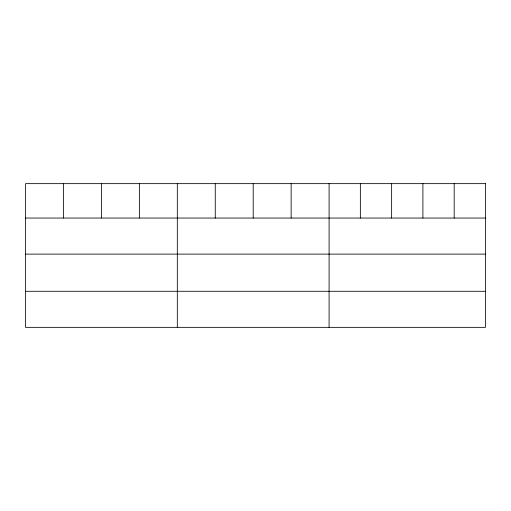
<?xml version="1.0" encoding="UTF-8"?>
<svg xmlns="http://www.w3.org/2000/svg" width="511" height="511" viewBox="0 0 511 511"><rect width="100%" height="100%" fill="white"/><g stroke="black" fill="none" stroke-linecap="round" stroke-linejoin="round"><path stroke-width="0.77" d="M25.55 218.05L485.45 218.05M25.55 254.12L485.45 254.12M25.55 291.283L485.45 291.283M454.177 183.647L454.177 218.05M422.904 183.647L422.904 218.05M391.63 183.647L391.63 218.05M360.357 183.647L360.357 218.05M329.084 183.647L329.084 327.353M291.142 183.647L291.142 218.05M253.201 183.647L253.201 218.05M215.259 183.647L215.259 218.05M177.317 183.647L177.317 327.353M139.375 183.647L139.375 218.05M101.434 183.647L101.434 218.05M63.492 183.647L63.492 218.05M485.45 183.647L25.55 183.647L25.55 327.353L485.45 327.353L485.45 183.647"/></g></svg>
